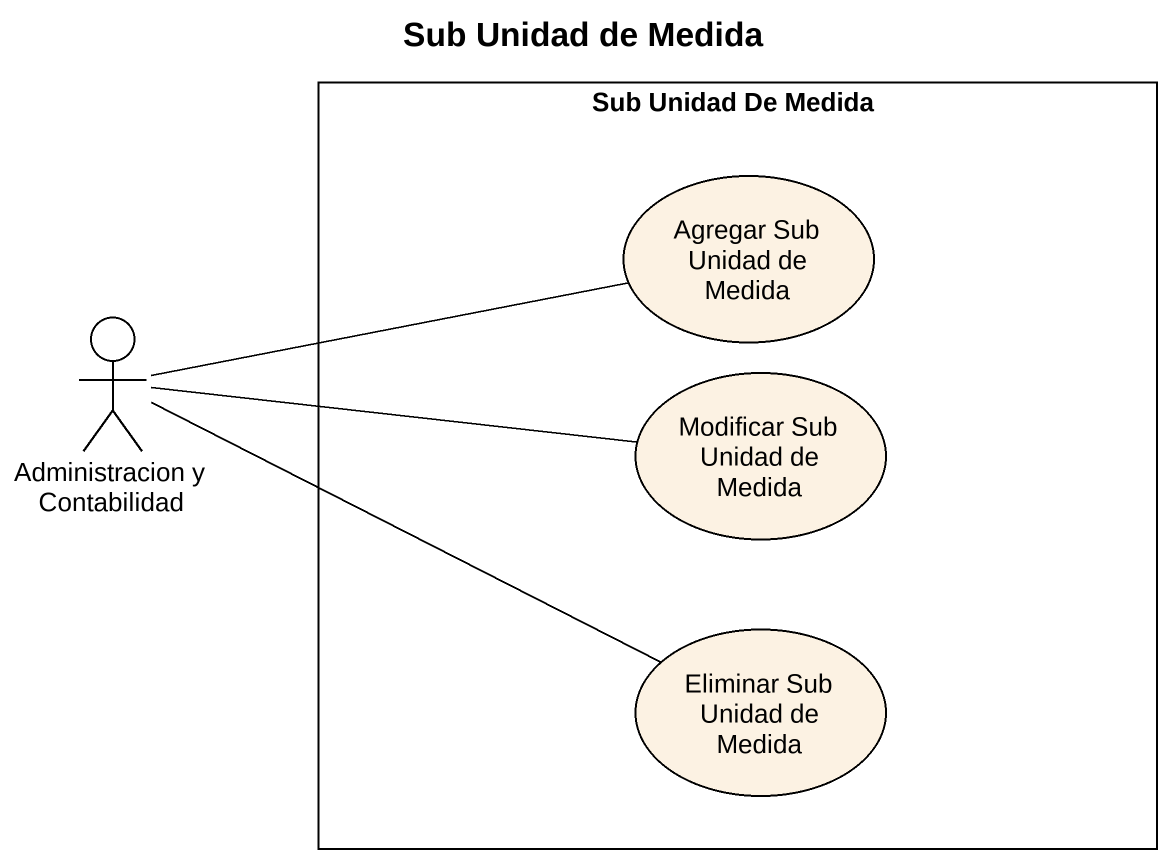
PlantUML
@startuml
title Sub Unidad de Medida
rectangle "Sub Unidad De Medida" as Sub_Unidad_De_Medida {
  usecase "Agregar Sub Unidad de Medida" as Agregar_Sub_Unidad_de_Medida
  usecase "Modificar Sub Unidad de Medida" as Modificar_Sub_Unidad_de
  usecase "Eliminar Sub Unidad de Medida" as Eliminar_Sub_Unidad_de
}
actor "Administracion y Contabilidad" as Administracion_y
Administracion_y -right- Agregar_Sub_Unidad_de_Medida
Administracion_y -right- Modificar_Sub_Unidad_de
Administracion_y -right- Eliminar_Sub_Unidad_de
@enduml
